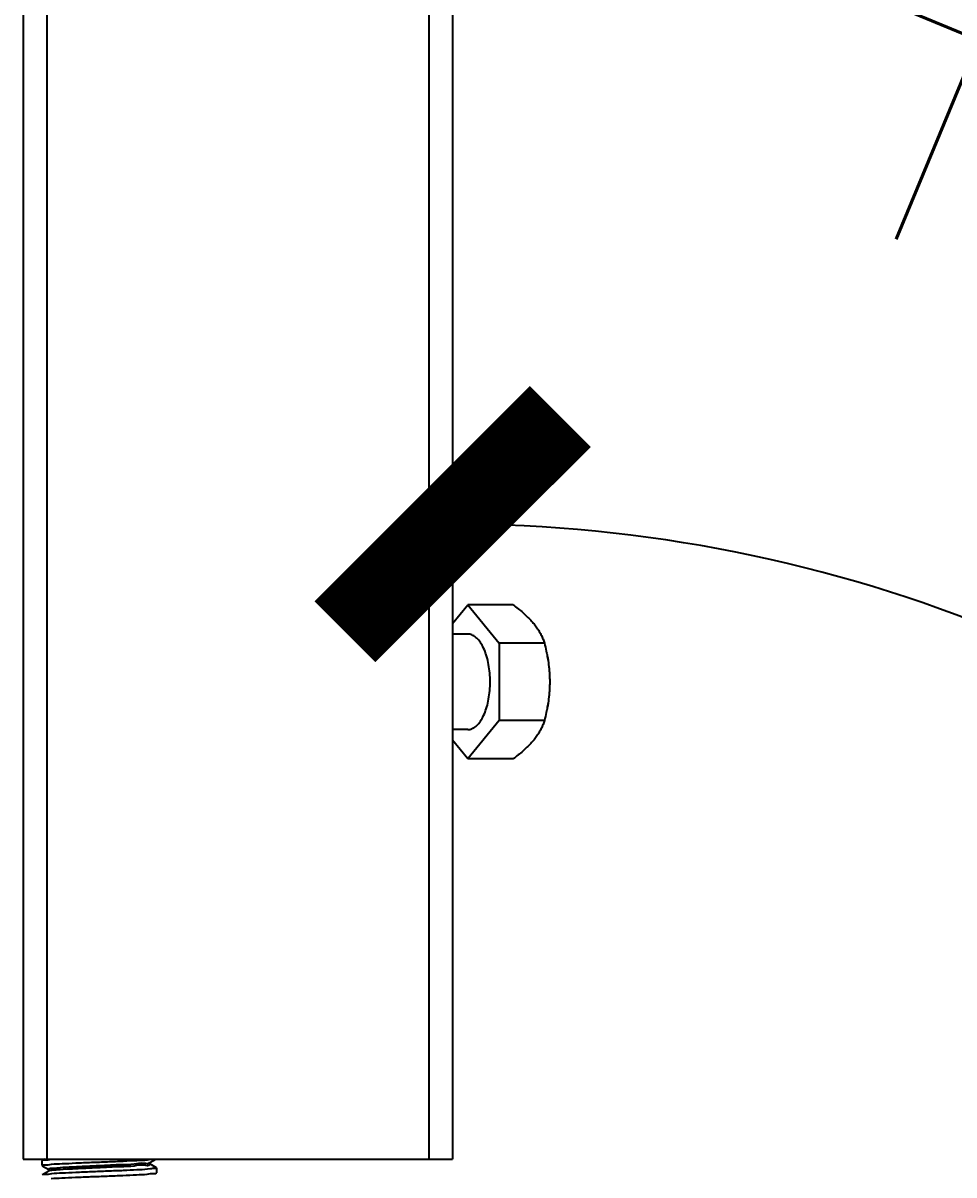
# Model space of a CAD drawing. Extents: x -452079 to 117456, y 3902 to 836955.
# Drawn here: x -266427 to -265778, y 689515 to 690317 of the extents above; entities that cross this region are included whole.
import ezdxf

# ---------------------------------------------------------------- set-up
doc = ezdxf.new("R2010")
doc.units = 0
doc.header["$LTSCALE"] = 1000
doc.header["$MEASUREMENT"] = 0
doc.layers.add('总说明', color=2, linetype='Continuous')
doc.styles.add('DIM_FONT', font='SIMPLEX', dxfattribs={"width": 0.7, "bigfont": 'GBCBIG'})
doc.dimstyles.new('DIMN150', dxfattribs={"dimscale": 1.5, "dimtxt": 300, "dimasz": 100, "dimexe": 250, "dimexo": 300, "dimgap": 150, "dimtad": 1, "dimdec": 0, "dimzin": 0, "dimdsep": 46, "dimtxsty": 'DIM_FONT', "dimblk": 'ARCHTICK', "dimcen": 0.09, "dimclrt": 7, "dimazin": 2, "dimtfac": 1, "dimtdec": 0, "dimtix": 1, "dimtmove": 2, "dimatfit": 3, "dimfxl": 0, "dimtolj": 1, "dimtzin": 0, "dimarcsym": 0})

# ---------------------------------------------------------------- blocks, each defined once
blk = doc.blocks.new('_ArchTick')
at = {"color": 0, "linetype": 'ByBlock', "const_width": 0.4}
blk.add_lwpolyline([(-0.5, -0.5), (0.5, 0.5)], dxfattribs=at)
blk = doc.blocks.new('*D324')
at = {"layer": '总说明', "color": 0, "linetype": 'Continuous', "lineweight": -2, "transparency": 16777216}
blk.add_arc((-266127.61, 688961.81), 1005.92, 45, 90, dxfattribs=at)
at = {"layer": '总说明', "color": 0, "linetype": 'Continuous', "lineweight": -2, "transparency": 16777216, "xscale": 150, "yscale": 150, "zscale": 150}
for p, rotation in [((-266127.61, 689967.73), 180.0000000000005), ((-265416.32, 689673.1), 315.0000000000401)]:
    blk.add_blockref('_ArchTick', p, dxfattribs=dict(at, rotation=rotation))
at = {"layer": '总说明', "color": 7, "linetype": 'Continuous', "transparency": 16777216, "insert": (-265570.46, 690306.9), "char_height": 450, "attachment_point": 5, "rotation": 337.5, "style": 'DIM_FONT'}
blk.add_mtext('\\A1;45°', dxfattribs=at)

msp = doc.modelspace()

# ---------------------------------------------------------------- linework, layer by layer
at = {"layer": '总说明', "color": 2, "linetype": 'Continuous'}
for p, q in [((-266426.71, 691652.51), (-266426.71, 689525.59)), ((-266410.09, 691652.51), (-266410.09, 689525.59)), ((-266410.09, 691652.51), (-266410.09, 689525.59)), ((-266144.23, 691652.51), (-266144.23, 689525.59)), ((-266127.61, 691652.51), (-266127.61, 689525.59)), ((-266426.71, 689525.59), (-266127.61, 689525.59))]:
    msp.add_line(p, q, dxfattribs=at)
at = {"layer": '总说明', "color": 6, "linetype": 'Continuous'}
for p, q in [((-266127.61, 689898.65), (-266117.04, 689911.65)), ((-266117.04, 689911.65), (-266095.2, 689884.78)), ((-266085.5, 689911.65), (-266117.04, 689911.65)), ((-266117.04, 689891.16), (-266127.61, 689891.16)), ((-266095.2, 689884.78), (-266095.2, 689831.06)), ((-266063.66, 689884.78), (-266095.2, 689884.78)), ((-266095.2, 689831.06), (-266117.04, 689804.2)), ((-266063.66, 689831.06), (-266095.2, 689831.06)), ((-266117.04, 689824.69), (-266127.61, 689824.69)), ((-266117.04, 689804.2), (-266127.61, 689817.2)), ((-266085.5, 689804.2), (-266117.04, 689804.2))]:
    msp.add_line(p, q, dxfattribs=at)
at = {"layer": '总说明', "color": 133, "linetype": 'Continuous'}
for p, q in [((-266411.43, 689525.59), (-266412.49, 689524.98)), ((-266338.37, 689523.26), (-266334.35, 689525.59)), ((-266413.32, 689524.49), (-266413.42, 689524.38)), ((-266413.42, 689521.06), (-266413.42, 689524.38)), ((-266413.42, 689521.06), (-266413.42, 689524.38)), ((-266413.31, 689524.66), (-266413.4, 689524.52)), ((-266413.32, 689520.95), (-266408.71, 689518.28)), ((-266408.71, 689517.2), (-266412.49, 689515.01)), ((-266409.12, 689521.63), (-266406.94, 689521.98)), ((-266408.81, 689518.4), (-266408.81, 689517.07)), ((-266408.81, 689518.4), (-266408.81, 689517.07)), ((-266408.59, 689517.3), (-266408.73, 689517.24)), ((-266337.96, 689518.82), (-266339.97, 689518.49)), ((-266338.71, 689523.26), (-266338.71, 689523.13)), ((-266338.71, 689522.03), (-266338.71, 689521.8)), ((-266333.75, 689519.51), (-266338.37, 689522.18)), ((-266338.26, 689522.06), (-266338.26, 689523.39)), ((-266338.26, 689522.06), (-266338.26, 689523.39)), ((-266333.66, 689516.08), (-266333.66, 689519.4)), ((-266333.75, 689515.97), (-266333.66, 689516.08))]:
    msp.add_line(p, q, dxfattribs=at)
at = {"layer": '总说明', "color": 6, "linetype": 'Continuous'}
for points, start_tangent, end_tangent in [([(-266085.5, 689911.65), (-266081.91, 689908.85), (-266078.7, 689906.14), (-266075.8, 689903.49), (-266073.21, 689900.85), (-266070.91, 689898.22)], (0.797733, -0.60301), (0.630896, -0.775868)), ([(-266070.91, 689898.22), (-266068.92, 689895.58), (-266067.22, 689892.94), (-266065.8, 689890.29), (-266064.63, 689887.59), (-266063.66, 689884.78)], (0.630895, -0.775868), (0.290313, -0.956932)), ([(-266117.04, 689824.69), (-266114.18, 689825.26), (-266111.41, 689826.93), (-266108.83, 689829.67), (-266106.53, 689833.36), (-266104.59, 689837.9), (-266103.08, 689843.11), (-266102.04, 689848.83), (-266101.51, 689854.86), (-266101.51, 689860.99), (-266102.04, 689867.02), (-266103.08, 689872.74), (-266104.59, 689877.95), (-266106.53, 689882.48), (-266108.83, 689886.18), (-266111.41, 689888.91), (-266114.18, 689890.59), (-266117.04, 689891.16)], (1, 0), (-1, 0)), ([(-266063.66, 689884.78), (-266062.35, 689879.18), (-266062.03, 689877.64)], (0.246988, -0.969018), (0.195065, -0.98079)), ([(-266062.03, 689877.64), (-266061.33, 689873.78), (-266060.59, 689868.47), (-266060.14, 689863.2), (-266059.99, 689857.92)], (0.195065, -0.98079), (0, -1)), ([(-266061.72, 689876.05), (-266061.65, 689875.73), (-266060.73, 689869.96), (-266060.18, 689864), (-266059.99, 689857.92)], (0.194812, -0.980841), (0, -1)), ([(-266059.99, 689857.92), (-266060.14, 689852.65), (-266060.59, 689847.37), (-266061.33, 689842.07), (-266062.03, 689838.21)], (-0.000001, -1), (-0.195066, -0.98079)), ([(-266059.99, 689857.92), (-266060.18, 689851.85), (-266060.73, 689845.88), (-266061.65, 689840.12), (-266061.72, 689839.79)], (-0.000001, -1), (-0.194812, -0.980841)), ([(-266062.03, 689838.21), (-266062.35, 689836.66), (-266063.66, 689831.06)], (-0.195066, -0.98079), (-0.246988, -0.969018)), ([(-266063.66, 689831.06), (-266064.63, 689828.26), (-266065.8, 689825.56), (-266067.22, 689822.9), (-266068.92, 689820.27), (-266070.91, 689817.63)], (-0.290313, -0.956932), (-0.630896, -0.775868)), ([(-266070.91, 689817.63), (-266073.21, 689814.99), (-266075.8, 689812.36), (-266078.7, 689809.7), (-266081.91, 689807), (-266085.5, 689804.2)], (-0.630896, -0.775867), (-0.797733, -0.60301))]:
    msp.add_spline(points, degree=3, dxfattribs=dict(at, start_tangent=start_tangent, end_tangent=end_tangent))
at = {"layer": '总说明', "color": 133, "linetype": 'Continuous'}
for points, start_tangent, end_tangent in [([(-266407.15, 689525.29), (-266411.82, 689524.83)], (-0.989102, -0.147231), (-0.999364, 0.035653)), ([(-266406.94, 689521.98), (-266399.53, 689522.43), (-266390.02, 689522.88), (-266379.09, 689523.33), (-266367.8, 689523.78), (-266356.9, 689524.24), (-266347.41, 689524.69), (-266339.97, 689525.14)], (0.989212, 0.146489), (0.98908, 0.147378)), ([(-266339.97, 689525.14), (-266335.28, 689525.59)], (0.98908, 0.147378), (0.999347, -0.036131)), ([(-266413.42, 689521.06), (-266411.76, 689521.52)], (0, 1), (0.999213, -0.039672)), ([(-266411.82, 689524.83), (-266413.31, 689524.66)], (-0.999364, 0.035653), (-0.726994, -0.686644)), ([(-266411.76, 689521.52), (-266409.12, 689521.63)], (0.999213, -0.039672), (0.991837, 0.127516)), ([(-266338.71, 689523.13), (-266342.38, 689522.61), (-266349.37, 689522.09), (-266358.94, 689521.57), (-266370.06, 689521.05), (-266381.56, 689520.53), (-266392.2, 689520.01), (-266400.85, 689519.49), (-266406.59, 689518.97), (-266408.8, 689518.45), (-266408.78, 689518.43)], (-0.106624, -0.994299), (0.626642, -0.779307)), ([(-266338.71, 689521.8), (-266342.38, 689521.28), (-266349.37, 689520.76), (-266358.94, 689520.24), (-266370.06, 689519.72), (-266381.56, 689519.2), (-266392.2, 689518.68), (-266400.85, 689518.16), (-266406.59, 689517.64), (-266408.59, 689517.3)], (-0.106624, -0.994299), (-0.941089, -0.338159)), ([(-266339.97, 689518.49), (-266347.41, 689518.04), (-266356.9, 689517.59), (-266367.8, 689517.14), (-266379.09, 689516.68), (-266390.02, 689516.23), (-266399.53, 689515.78), (-266406.94, 689515.33)], (-0.98908, -0.147378), (-0.989212, -0.146489)), ([(-266335.27, 689518.95), (-266337.96, 689518.82)], (-0.999327, 0.036695), (-0.990977, -0.134035)), ([(-266333.66, 689519.4), (-266335.27, 689518.95)], (0, -1), (-0.999327, 0.036695)), ([(-266406.94, 689515.33), (-266411.76, 689514.87), (-266413.4, 689514.55)], (-0.989212, -0.146489), (-0.295166, -0.955446)), ([(-266407.14, 689511.99), (-266399.74, 689512.45), (-266390.29, 689512.9), (-266379.39, 689513.35), (-266368.11, 689513.8), (-266357.17, 689514.25), (-266347.68, 689514.7), (-266340.21, 689515.15)], (0.989079, 0.147383), (0.98926, 0.146164)), ([(-266340.21, 689515.15), (-266335.33, 689515.61), (-266333.68, 689515.94)], (0.98926, 0.146164), (0.292315, 0.956322))]:
    msp.add_spline(points, degree=3, dxfattribs=dict(at, start_tangent=start_tangent, end_tangent=end_tangent))

# ---------------------------------------------------------------- dimensions: what is measured, and where the dimension line sits
at = {"layer": '总说明', "linetype": 'Continuous'}
dim = msp.add_angular_dim_2l(base=(-265624.65, 689832.96), line1=((-263294.83, 691794.59), (-265964.35, 689125.07)), line2=((-266127.61, 691652.51), (-266127.61, 689525.59)), dimstyle='DIMN150', dxfattribs=at)
dim.commit()
dim.dimension.update_dxf_attribs({"geometry": '*D324', "text_midpoint": (-265570.46, 690306.9)})

doc.saveas('drawing.dxf')
